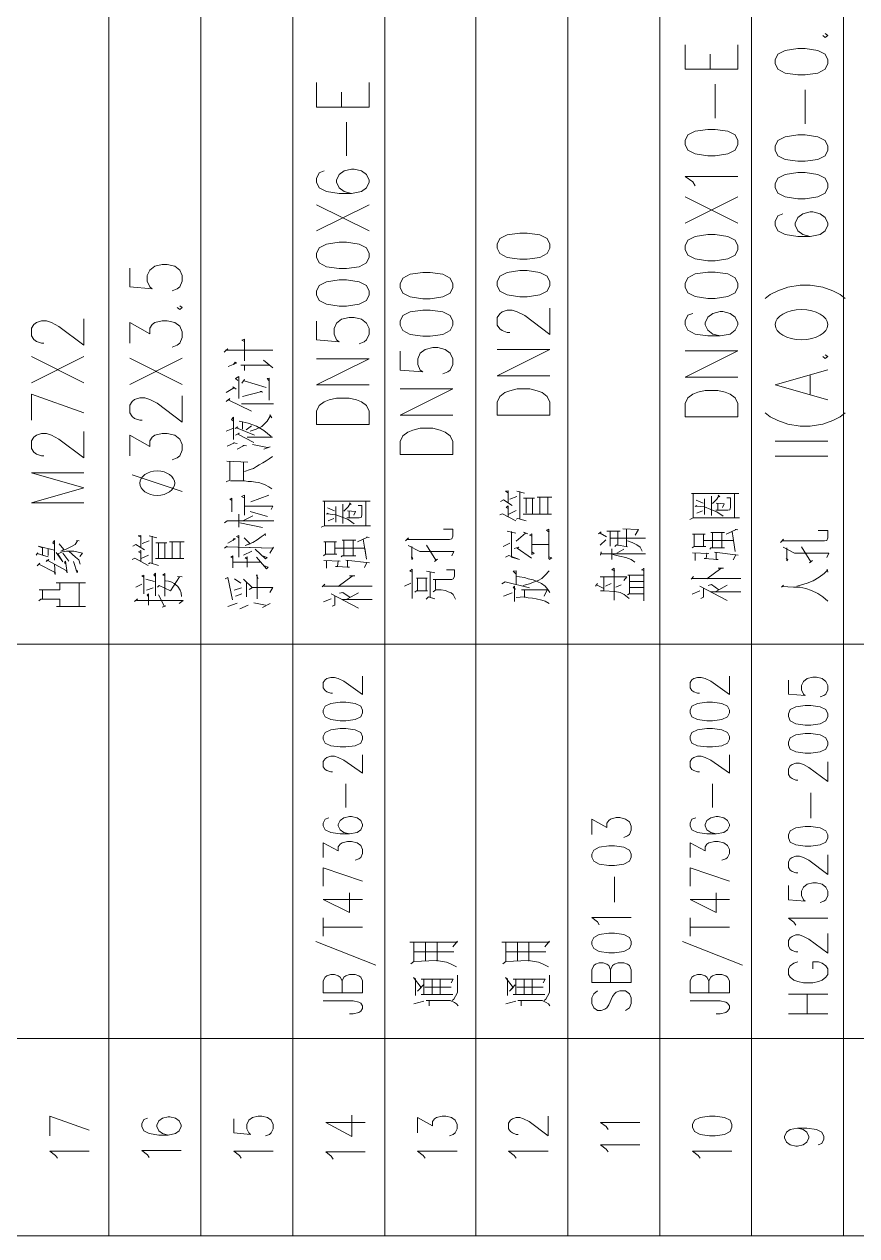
# Model space of a CAD drawing. Header units: millimetres. Extents: x 0 to 829, y 0 to 586.
# Drawn here: x 641 to 703.5, y 398.3 to 489.2 of the extents above; entities that cross this region are included whole.
import ezdxf

# ---------------------------------------------------------------- set-up
doc = ezdxf.new("R2010")
doc.units = ezdxf.units.MM

msp = doc.modelspace()

# ---------------------------------------------------------------- linework, layer by layer
at = {"color": 0, "lineweight": 0}
for points in [[(647.361333, 398.307278), (647.361333, 575.772139)], [(654.265194, 398.307278), (654.265194, 575.772139)], [(661.165528, 398.307278), (661.165528, 575.772139)], [(668.065861, 398.307278), (668.065861, 575.772139)], [(674.895639, 398.307278), (674.895639, 575.772139)], [(681.7995, 398.307278), (681.7995, 575.772139)], [(688.699833, 398.307278), (688.699833, 575.772139)], [(695.600167, 398.307278), (695.600167, 575.772139)], [(702.504028, 398.307278), (702.504028, 575.772139)], [(700.941222, 488.336167), (701.128194, 488.195056), (701.315167, 488.336167), (701.128194, 488.47375)], [(694.559472, 485.799694), (690.618944, 485.799694), (690.618944, 487.630611)], [(694.559472, 485.799694), (694.559472, 487.630611)], [(692.495722, 485.799694), (692.495722, 486.925056)], [(666.884056, 482.966889), (662.94, 482.966889), (662.94, 484.797806)], [(666.884056, 482.966889), (666.884056, 484.797806)], [(692.869667, 482.137861), (692.869667, 484.674333)], [(664.820306, 482.966889), (664.820306, 484.09225)], [(699.625361, 481.714528), (699.625361, 484.251)], [(665.19425, 479.305056), (665.19425, 481.838)], [(663.504444, 478.176167), (663.1305, 478.035056), (662.94, 477.61525), (662.94, 477.333028), (663.1305, 476.909694), (663.691417, 476.627472), (664.633333, 476.486361), (665.571722, 476.486361), (666.323139, 476.627472), (666.697083, 476.909694), (666.884056, 477.333028), (666.884056, 477.474139), (666.697083, 477.897472), (666.323139, 478.176167), (665.758694, 478.317278), (665.571722, 478.317278), (665.007278, 478.176167), (664.633333, 477.897472), (664.442833, 477.474139), (664.442833, 477.333028), (664.633333, 476.909694), (665.007278, 476.627472), (665.571722, 476.486361)], [(691.370361, 477.068444), (691.179861, 477.347139), (690.618944, 477.770472), (694.559472, 477.770472)], [(694.559472, 474.24975), (690.618944, 476.221778)], [(690.618944, 474.24975), (694.559472, 476.221778)], [(666.884056, 473.671194), (662.94, 475.643222)], [(662.94, 473.671194), (666.884056, 475.643222)], [(697.935556, 474.955306), (697.558083, 474.814194), (697.371111, 474.390861), (697.371111, 474.108639), (697.558083, 473.685306), (698.122528, 473.406611), (699.060917, 473.2655), (699.999306, 473.2655), (700.750722, 473.406611), (701.128194, 473.685306), (701.315167, 474.108639), (701.315167, 474.24975), (701.128194, 474.673083), (700.750722, 474.955306), (700.189806, 475.096417), (699.999306, 475.096417), (699.438389, 474.955306), (699.060917, 474.673083), (698.873944, 474.24975), (698.873944, 474.108639), (699.060917, 473.685306), (699.438389, 473.406611), (699.999306, 473.2655)], [(648.917083, 470.88425), (648.917083, 469.476667), (650.606889, 469.335556), (650.419917, 469.476667), (650.229417, 469.9), (650.229417, 470.323333), (650.419917, 470.743139), (650.793861, 471.025361), (651.358306, 471.166472), (651.73225, 471.166472), (652.296694, 471.025361), (652.670639, 470.743139), (652.861139, 470.323333), (652.861139, 469.9), (652.670639, 469.476667), (652.483667, 469.335556), (652.109722, 469.194444)], [(696.619694, 468.615889), (696.997167, 468.898111), (697.558083, 469.180333), (698.3095, 469.462556), (699.251417, 469.603667), (699.999306, 469.603667), (700.941222, 469.462556), (701.692639, 469.180333), (702.253556, 468.898111), (702.631028, 468.615889)], [(652.483667, 467.927972), (652.670639, 467.786861), (652.861139, 467.927972), (652.670639, 468.069083)], [(662.94, 466.908444), (662.94, 465.500861), (664.633333, 465.35975), (664.442833, 465.500861), (664.255861, 465.924194), (664.255861, 466.347528), (664.442833, 466.767333), (664.820306, 467.049556), (665.38475, 467.190667), (665.758694, 467.190667), (666.323139, 467.049556), (666.697083, 466.767333), (666.884056, 466.347528), (666.884056, 465.924194), (666.697083, 465.500861), (666.510111, 465.35975), (666.132639, 465.218639)], [(677.44975, 466.054722), (677.262778, 466.054722), (676.885306, 466.195833), (676.698333, 466.336944), (676.511361, 466.619167), (676.511361, 467.183611), (676.698333, 467.462306), (676.885306, 467.603417), (677.262778, 467.744528), (677.636722, 467.744528), (678.010667, 467.603417), (678.575111, 467.321194), (680.455417, 465.913611), (680.455417, 467.885639)], [(691.179861, 467.490528), (690.805917, 467.349417), (690.618944, 466.926083), (690.618944, 466.643861), (690.805917, 466.220528), (691.370361, 465.941833), (692.30875, 465.800722), (693.247139, 465.800722), (693.998556, 465.941833), (694.3725, 466.220528), (694.559472, 466.643861), (694.559472, 466.784972), (694.3725, 467.208306), (693.998556, 467.490528), (693.434111, 467.631639), (693.247139, 467.631639), (692.682694, 467.490528), (692.30875, 467.208306), (692.11825, 466.784972), (692.11825, 466.643861), (692.30875, 466.220528), (692.682694, 465.941833), (693.247139, 465.800722)], [(642.478889, 465.246861), (642.291917, 465.246861), (641.917972, 465.387972), (641.727472, 465.529083), (641.5405, 465.811306), (641.5405, 466.372222), (641.727472, 466.654444), (641.917972, 466.795556), (642.291917, 466.936667), (642.665861, 466.936667), (643.043333, 466.795556), (643.607778, 466.513333), (645.484556, 465.10575), (645.484556, 467.077778)], [(648.917083, 465.250389), (648.917083, 466.799083), (650.419917, 465.955944), (650.419917, 466.379278), (650.606889, 466.6615), (650.793861, 466.799083), (651.358306, 466.940194), (651.73225, 466.940194), (652.296694, 466.799083), (652.670639, 466.520389), (652.861139, 466.097056), (652.861139, 465.673722), (652.670639, 465.250389), (652.483667, 465.109278), (652.109722, 464.968167)], [(657.538972, 463.941583), (657.538972, 465.567889), (657.341417, 465.479694), (657.538972, 465.3915)], [(656.000861, 464.590694), (656.276028, 464.827056), (656.117278, 464.738861), (659.666222, 464.738861)], [(669.2265, 464.647139), (669.2265, 463.239556), (670.916306, 463.098444), (670.729333, 463.239556), (670.542361, 463.659361), (670.542361, 464.082694), (670.729333, 464.506028), (671.103278, 464.78825), (671.667722, 464.929361), (672.041667, 464.929361), (672.606111, 464.78825), (672.983583, 464.506028), (673.170556, 464.082694), (673.170556, 463.659361), (672.983583, 463.239556), (672.793083, 463.098444), (672.419139, 462.957333)], [(680.455417, 462.816222), (676.511361, 462.816222), (680.455417, 464.78825), (676.511361, 464.78825)], [(694.559472, 462.699806), (690.618944, 462.699806), (694.559472, 464.671833), (690.618944, 464.671833)], [(700.941222, 464.2485), (701.128194, 464.110917), (701.315167, 464.2485), (701.128194, 464.389611)], [(645.484556, 462.287056), (641.5405, 464.259083)], [(641.5405, 462.287056), (645.484556, 464.259083)], [(652.861139, 462.153), (648.917083, 464.125028)], [(648.917083, 462.153), (652.861139, 464.125028)], [(656.314833, 463.497083), (656.946306, 463.765194), (656.829889, 463.821639), (656.709944, 463.64525)], [(657.538972, 463.20075), (657.538972, 463.617028), (657.263806, 463.617028), (659.429861, 463.617028)], [(659.666222, 463.408889), (658.957139, 463.969806)], [(666.884056, 462.12125), (662.94, 462.12125), (666.884056, 464.093278), (662.94, 464.093278)], [(657.105056, 461.101722), (657.105056, 462.75625), (656.868694, 462.611611), (657.023917, 462.463444)], [(659.391056, 460.981778), (659.391056, 462.639833), (659.232306, 462.611611), (659.35225, 462.463444)], [(701.315167, 461.01), (697.371111, 462.138889), (701.315167, 463.26425)], [(699.999306, 461.433333), (699.999306, 462.840917)], [(656.159611, 461.546222), (656.787556, 461.93075), (656.671139, 461.987194), (656.9075, 461.810806)], [(657.341417, 462.255306), (657.538972, 462.519889), (657.500167, 462.431694), (659.154694, 461.93075)], [(657.380222, 461.249889), (658.840722, 461.634417), (658.720778, 461.634417), (658.918333, 461.574444)], [(673.170556, 459.856417), (669.2265, 459.856417), (673.170556, 461.828444), (669.2265, 461.828444)], [(641.5405, 459.471889), (641.5405, 461.443917), (645.484556, 460.036333)], [(649.855472, 459.475417), (649.6685, 459.475417), (649.291028, 459.616528), (649.104056, 459.757639), (648.917083, 460.039861), (648.917083, 460.604306), (649.104056, 460.886528), (649.291028, 461.027639), (649.6685, 461.165222), (650.042444, 461.165222), (650.419917, 461.027639), (650.980833, 460.745417), (652.861139, 459.334306), (652.861139, 461.306333)], [(656.159611, 460.893583), (656.434778, 461.101722), (656.353639, 460.981778), (658.0505, 460.156278)], [(657.302611, 460.717194), (659.708556, 460.717194)], [(657.972889, 458.646389), (658.406806, 458.794556), (658.840722, 459.002694), (659.232306, 459.415444), (659.472194, 459.77175), (659.429861, 459.888167), (659.588611, 459.651806)], [(696.619694, 460.02575), (696.997167, 459.743528), (697.558083, 459.461306), (698.3095, 459.179083), (699.251417, 459.037972), (699.999306, 459.037972), (700.941222, 459.179083), (701.692639, 459.461306), (702.253556, 459.743528), (702.631028, 460.02575)], [(656.709944, 458.0255), (656.709944, 459.711778), (656.551194, 459.535389), (656.709944, 459.415444)], [(656.829889, 458.854528), (657.023917, 458.970944), (656.946306, 458.9145), (658.286861, 458.350056)], [(657.380222, 458.794556), (657.380222, 459.355472), (657.143861, 459.415444), (657.814139, 459.267278), (658.445611, 459.030917), (658.995944, 458.706361), (659.549806, 458.261861)], [(657.655389, 458.766333), (658.0505, 459.059139)], [(642.478889, 456.794306), (642.291917, 456.794306), (641.917972, 456.935417), (641.727472, 457.076528), (641.5405, 457.35875), (641.5405, 457.923194), (641.727472, 458.205417), (641.917972, 458.346528), (642.291917, 458.487639), (642.665861, 458.487639), (643.043333, 458.346528), (643.607778, 458.064306), (645.484556, 456.656722), (645.484556, 458.625222)], [(648.917083, 456.801361), (648.917083, 458.350056), (650.419917, 457.503389), (650.419917, 457.926722), (650.606889, 458.208944), (650.793861, 458.350056), (651.358306, 458.491167), (651.73225, 458.491167), (652.296694, 458.350056), (652.670639, 458.067833), (652.861139, 457.6445), (652.861139, 457.224694), (652.670639, 456.801361), (652.483667, 456.66025), (652.109722, 456.519139)], [(656.159611, 458.646389), (656.671139, 458.854528)], [(656.868694, 458.350056), (657.143861, 458.498222), (657.023917, 458.43825), (658.248056, 457.817361)], [(657.736528, 458.201889), (659.627417, 458.201889)], [(656.237222, 457.521028), (656.787556, 457.789139), (656.709944, 457.789139), (656.985111, 457.729167)], [(656.985111, 457.316417), (657.500167, 457.581), (657.419028, 457.581), (657.694194, 457.552778)], [(658.995944, 457.316417), (659.472194, 457.492806), (659.274639, 457.432833), (658.128111, 457.669194)], [(701.315167, 457.912611), (697.371111, 457.912611)], [(656.159611, 454.861083), (656.434778, 454.9775), (656.434778, 456.367444)], [(656.198417, 456.399194), (657.775333, 456.339222)], [(657.457833, 454.949278), (657.457833, 456.367444)], [(657.538972, 455.630139), (657.972889, 455.778306), (658.20925, 455.8665), (658.445611, 456.014667), (658.643167, 456.131083), (658.918333, 456.27925), (659.154694, 456.427417), (659.391056, 456.575583), (659.627417, 456.751972)], [(701.315167, 456.783722), (697.371111, 456.783722)], [(645.484556, 453.273583), (641.5405, 453.273583), (645.484556, 454.402472), (641.5405, 455.527833), (645.484556, 455.527833)], [(649.104056, 455.393778), (652.861139, 454.123778)], [(656.473583, 454.921056), (657.538972, 454.921056), (657.814139, 454.889306), (658.0505, 454.889306), (658.368, 454.832861), (658.604361, 454.801111), (658.879528, 454.712917), (659.077083, 454.624722), (659.35225, 454.476556), (659.588611, 454.328389)], [(656.59, 452.613889), (656.59, 453.619306), (656.434778, 453.559333), (656.551194, 453.471139)], [(657.538972, 452.345778), (657.538972, 453.855667), (657.302611, 453.767472), (657.500167, 453.647528)], [(658.011694, 453.351194), (659.35225, 453.855667)], [(676.747722, 453.382944), (676.984083, 453.499361), (677.615556, 453.086611)], [(677.336861, 453.29475), (677.336861, 454.180222), (677.139306, 454.152), (677.336861, 454.032056)], [(677.456806, 453.559333), (677.968333, 453.767472)], [(677.968333, 454.152), (678.561, 454.003833)], [(678.204694, 452.081194), (678.204694, 454.12025)], [(678.483389, 453.619306), (679.308889, 453.619306)], [(678.677417, 452.493944), (678.677417, 453.619306)], [(679.153667, 452.465722), (679.153667, 453.619306)], [(679.506444, 453.7075), (680.610639, 453.7075)], [(679.704, 452.465722), (679.704, 453.647528)], [(680.296667, 452.433972), (680.296667, 453.647528)], [(690.971722, 452.02475), (691.208083, 452.144694), (694.679417, 452.144694), (694.323111, 452.144694), (694.323111, 453.975611), (694.640611, 453.975611), (691.091667, 453.975611), (691.208083, 453.975611), (691.208083, 452.144694)], [(691.444444, 453.474667), (691.9595, 453.266528)], [(692.075917, 452.409278), (692.075917, 453.591083)], [(692.590972, 452.321083), (692.590972, 453.771)], [(692.668583, 453.238306), (692.827333, 453.386472), (692.982556, 453.562861), (693.141306, 453.799222), (693.1025, 453.859194), (693.218917, 453.73925)], [(693.416472, 452.941972), (693.536417, 453.206556), (692.94375, 453.266528), (693.063694, 453.238306), (693.063694, 452.733833), (692.904944, 452.733833), (693.811583, 452.733833), (693.970333, 452.765583), (694.009139, 452.941972), (694.009139, 453.651056), (693.733972, 453.651056)], [(657.538972, 453.026639), (659.666222, 453.026639), (659.549806, 452.790278)], [(657.972889, 452.642111), (659.274639, 452.257583)], [(663.296306, 451.446194), (663.532667, 451.562611), (667.004, 451.562611), (666.647694, 451.562611), (666.647694, 453.397056), (666.965194, 453.397056), (663.41625, 453.397056), (663.532667, 453.397056), (663.532667, 451.562611)], [(663.769028, 452.896111), (664.284083, 452.687972)], [(664.4005, 451.830722), (664.4005, 453.012528)], [(664.912028, 451.742528), (664.912028, 453.188917)], [(664.993167, 452.656222), (665.148389, 452.804389), (665.307139, 452.984306), (665.465889, 453.220667), (665.427083, 453.280639), (665.5435, 453.160694)], [(665.741056, 452.363417), (665.861, 452.628), (665.268333, 452.687972), (665.388278, 452.656222), (665.388278, 452.155278), (665.229528, 452.155278), (666.136167, 452.155278), (666.294917, 452.1835), (666.333722, 452.363417), (666.333722, 453.0725), (666.058556, 453.0725)], [(677.336861, 452.229361), (677.336861, 453.058389), (677.181639, 452.938444), (677.336861, 452.85025)], [(677.379194, 452.433972), (677.929528, 452.702083)], [(691.366833, 453.001944), (691.486778, 453.090139), (691.405639, 453.030167), (692.075917, 452.970194), (692.548639, 452.793806), (692.982556, 452.617417), (693.455278, 452.289333)], [(691.486778, 452.497472), (691.917167, 452.673861)], [(656.039667, 451.784861), (656.237222, 451.933028), (659.747361, 451.933028)], [(657.105056, 451.460306), (657.105056, 452.433972)], [(657.182667, 451.784861), (658.879528, 451.428556)], [(657.457833, 451.96125), (658.170444, 452.317556)], [(663.691417, 452.419861), (663.807833, 452.511583), (663.730222, 452.451611), (664.4005, 452.391639), (664.873222, 452.21525), (665.307139, 452.035333), (665.779861, 451.710778)], [(663.807833, 451.918917), (664.24175, 452.095306)], [(676.708917, 452.377528), (676.902944, 452.465722), (677.890722, 451.933028)], [(677.929528, 452.049444), (678.049472, 452.109417), (678.677417, 451.933028)], [(678.441056, 452.433972), (680.571833, 452.433972)], [(649.742583, 449.953944), (649.742583, 450.842944), (649.548556, 450.811194), (649.742583, 450.694778)], [(650.374056, 450.811194), (650.966722, 450.663028)], [(650.610417, 448.740389), (650.610417, 450.782972)], [(656.039667, 449.890444), (656.237222, 450.038611), (656.159611, 449.982167), (659.666222, 449.890444), (657.105056, 449.950417), (657.105056, 449.213111), (657.105056, 450.839417), (656.946306, 450.751222), (657.105056, 450.6595)], [(657.500167, 450.6595), (657.972889, 450.218528), (657.577778, 450.070361), (658.170444, 450.306722), (658.484417, 450.511333), (658.798389, 450.719472), (659.077083, 450.927611), (659.077083, 450.987583), (659.115889, 450.839417)], [(669.621611, 450.423139), (669.857972, 450.6595), (669.776833, 450.543083), (672.934194, 450.543083), (673.092944, 450.571306), (673.170556, 450.779444), (673.170556, 451.312139), (672.461472, 451.312139)], [(677.139306, 449.213111), (677.379194, 449.329528), (678.165889, 449.033194), (677.573222, 449.213111), (677.573222, 451.13575)], [(677.25925, 451.163972), (677.890722, 451.015806)], [(677.929528, 450.394917), (678.638611, 451.015806), (678.483389, 451.075778), (678.797361, 450.955833)], [(679.111333, 449.597639), (679.270083, 449.477694), (679.111333, 449.417722), (679.111333, 450.955833), (678.917306, 450.867639), (679.111333, 450.779444)], [(679.153667, 450.158556), (680.374278, 450.158556), (680.374278, 449.093167), (680.374278, 451.312139), (680.215528, 451.223944), (680.413083, 451.075778)], [(684.113722, 450.955833), (684.311278, 451.104), (684.230139, 451.015806), (684.702861, 450.719472)], [(684.981556, 450.038611), (684.981556, 451.163972), (684.745194, 451.163972), (685.729444, 451.163972), (685.570694, 451.163972), (685.570694, 450.070361), (685.570694, 450.631278), (685.020361, 450.631278), (687.623861, 450.631278), (686.202167, 450.631278), (686.202167, 450.038611), (686.202167, 451.280389)], [(685.927, 451.340361), (687.108806, 451.280389), (686.872444, 450.867639)], [(691.130472, 449.893972), (691.289222, 450.013917), (692.157056, 450.013917), (691.998306, 450.013917), (691.998306, 450.931139), (692.114722, 450.931139), (691.169278, 450.931139), (691.289222, 450.931139), (691.289222, 450.013917)], [(692.471028, 449.805778), (692.548639, 449.893972), (693.575222, 449.893972), (693.377667, 449.893972), (693.377667, 451.047556), (693.575222, 451.047556), (692.548639, 451.047556), (692.668583, 451.047556), (692.668583, 449.893972), (692.668583, 450.458417), (692.037111, 450.458417), (694.2455, 450.458417), (694.365444, 449.629389), (694.129083, 451.13575), (693.695167, 450.931139), (694.443056, 451.283917), (694.365444, 451.283917), (694.559472, 451.255694)], [(697.766222, 450.31025), (698.002583, 450.546611), (697.924972, 450.426667), (701.078806, 450.426667), (701.237556, 450.458417), (701.315167, 450.663028), (701.315167, 451.195722), (700.606083, 451.195722)], [(641.896806, 449.35775), (642.013222, 449.534139), (641.974417, 449.474167), (642.803444, 449.237806), (642.369528, 449.35775), (642.369528, 449.918667), (642.052028, 450.035083), (643.276167, 449.742278), (643.276167, 448.973222), (643.276167, 450.451361), (643.156222, 450.274972), (643.276167, 450.18325)], [(642.803444, 449.326), (642.803444, 449.830472)], [(643.632472, 450.215), (643.98525, 449.7705), (643.748889, 449.650556), (644.144, 449.798722), (644.500306, 449.978639), (644.814278, 450.155028), (645.011833, 450.419611), (644.930694, 450.451361), (645.12825, 450.419611)], [(649.153444, 450.042139), (649.389806, 450.162083), (650.021278, 449.745806)], [(649.862528, 450.222056), (650.374056, 450.426667)], [(650.889111, 450.2785), (651.714611, 450.2785)], [(651.086667, 449.156667), (651.086667, 450.2785)], [(651.559389, 449.124917), (651.559389, 450.2785)], [(651.912167, 450.366694), (653.016361, 450.366694)], [(652.109722, 449.124917), (652.109722, 450.31025)], [(652.702389, 449.096694), (652.702389, 450.31025)], [(656.276028, 450.24675), (656.868694, 450.571306), (656.74875, 450.603056), (656.671139, 450.454889)], [(659.429861, 449.505917), (659.708556, 449.950417)], [(663.455056, 449.315417), (663.613806, 449.435361), (664.478111, 449.435361), (664.322889, 449.435361), (664.322889, 450.349056), (664.439306, 450.349056), (663.493861, 450.349056), (663.613806, 450.349056), (663.613806, 449.435361)], [(664.795611, 449.227222), (664.873222, 449.315417), (665.899806, 449.315417), (665.70225, 449.315417), (665.70225, 450.469), (665.899806, 450.469), (664.873222, 450.469), (664.993167, 450.469), (664.993167, 449.315417), (664.993167, 449.876333), (664.361694, 449.876333), (666.570083, 449.876333), (666.6865, 449.050833), (666.450139, 450.557194), (666.016222, 450.349056), (666.767639, 450.705361), (666.6865, 450.705361), (666.884056, 450.677139)], [(669.819167, 450.070361), (670.687, 449.625861), (673.248167, 449.625861), (673.092944, 449.301306)], [(670.055528, 449.213111), (670.171944, 449.153139), (670.094333, 449.033194), (670.094333, 450.010389)], [(671.791194, 448.885028), (672.027556, 449.064944), (671.907611, 448.973222), (671.198528, 450.098583)], [(676.945278, 450.010389), (677.456806, 450.24675)], [(677.770778, 449.862222), (678.127083, 449.950417), (678.007139, 449.890444), (679.072528, 449.121389)], [(684.230139, 450.098583), (684.664056, 450.511333)], [(684.268944, 449.35775), (684.311278, 449.597639), (684.311278, 449.449472), (687.623861, 449.449472), (685.097972, 449.449472), (685.097972, 449.033194), (685.097972, 449.834)], [(685.334333, 450.010389), (685.454278, 450.126806), (686.283306, 449.982167)], [(686.283306, 450.423139), (686.636083, 450.306722), (686.992389, 450.126806), (687.22875, 449.950417), (687.3875, 449.654083)], [(697.963778, 449.953944), (698.831611, 449.509444), (701.392778, 449.509444), (701.237556, 449.184889)], [(698.200139, 449.096694), (698.320083, 449.036722), (698.238944, 448.920306), (698.238944, 449.893972)], [(699.935806, 448.772139), (700.172167, 448.948528), (700.052222, 448.860333), (699.343139, 449.982167)], [(641.974417, 448.556944), (642.171972, 448.765083), (642.094361, 448.676889), (643.276167, 448.084222), (643.314972, 447.907833), (643.276167, 448.676889), (642.722306, 448.973222), (642.644694, 448.8815), (642.84225, 449.029667), (642.722306, 448.973222), (644.144, 448.204167), (644.221611, 448.02425), (644.105194, 448.91325), (644.024056, 448.793306), (644.105194, 448.736861)], [(643.392583, 449.562361), (643.907639, 448.853278), (643.512528, 449.445944), (643.868833, 449.594111), (644.182806, 449.650556), (644.736667, 449.650556), (645.364611, 449.505917), (645.170583, 449.266028)], [(643.907639, 449.505917), (644.341556, 448.91325)], [(644.341556, 449.650556), (644.853083, 449.209583), (645.089444, 449.001444), (645.209389, 448.676889)], [(649.114639, 449.036722), (649.312194, 449.124917), (650.296444, 448.592222)], [(649.742583, 448.888556), (649.742583, 449.717583), (649.587361, 449.597639), (649.742583, 449.509444)], [(649.784917, 449.096694), (650.33525, 449.361278)], [(650.846778, 449.096694), (652.977556, 449.096694)], [(656.671139, 448.412306), (656.671139, 449.301306), (656.512389, 449.213111), (656.671139, 449.121389)], [(656.709944, 448.828583), (658.798389, 448.828583), (657.736528, 448.828583), (657.736528, 448.444056), (657.736528, 449.241333), (657.577778, 449.153139), (657.736528, 449.064944)], [(657.457833, 449.35775), (658.089306, 449.654083)], [(658.879528, 449.301306), (659.232306, 449.181361), (659.115889, 449.093167), (658.325667, 449.80225)], [(659.038278, 448.560472), (659.313444, 448.444056), (659.1935, 448.324111), (658.445611, 449.213111)], [(663.691417, 448.369972), (663.691417, 448.930889), (663.493861, 448.959111), (664.718, 448.902667), (664.55925, 448.930889), (664.520444, 448.518139), (664.361694, 448.518139), (665.427083, 448.458167), (665.268333, 448.458167), (665.268333, 448.959111), (665.148389, 448.990861), (666.926389, 448.782722), (666.728833, 448.814472), (666.531278, 448.429944)], [(680.413083, 449.033194), (680.610639, 449.153139), (680.455417, 449.213111), (680.374278, 449.241333)], [(685.179111, 449.417722), (685.690639, 449.269556), (686.163361, 449.181361), (686.558472, 449.033194), (686.833639, 448.828583)], [(685.493083, 449.505917), (686.004611, 449.80225)], [(691.366833, 448.948528), (691.366833, 449.509444), (691.169278, 449.541194), (692.393417, 449.481222), (692.234667, 449.509444), (692.195861, 449.096694), (692.037111, 449.096694), (693.1025, 449.036722), (692.94375, 449.036722), (692.94375, 449.541194), (692.827333, 449.569417), (694.601806, 449.361278), (694.40425, 449.393028), (694.206694, 449.0085)], [(644.891889, 448.232389), (645.011833, 448.144194), (644.973028, 448.02425), (644.694333, 448.8815)], [(650.33525, 448.712167), (650.455194, 448.772139), (651.086667, 448.592222)], [(650.846778, 446.316806), (650.846778, 448.003083), (650.730361, 447.883139), (650.846778, 447.766722)], [(670.133139, 446.105139), (670.133139, 448.295889), (669.935583, 448.147722), (670.133139, 448.08775)], [(671.159722, 446.045167), (671.357278, 446.225083), (671.83, 446.076917), (671.473694, 446.193333), (671.473694, 448.115972)], [(671.198528, 448.147722), (671.83, 448.027778)], [(671.868806, 446.814222), (671.868806, 447.526833), (671.710056, 447.526833), (673.092944, 447.526833), (673.209361, 447.583278), (673.286972, 447.763194), (673.286972, 448.264139), (672.697833, 448.264139)], [(677.929528, 447.142306), (677.929528, 448.175944), (677.693167, 448.147722), (677.890722, 447.967806)], [(678.441056, 447.082333), (678.638611, 447.142306), (678.917306, 447.19875), (679.231278, 447.318694), (679.587583, 447.466861), (679.86275, 447.615028), (680.099111, 447.851389), (680.413083, 448.175944)], [(685.295528, 445.988722), (685.295528, 448.384083), (685.097972, 448.264139), (685.334333, 448.175944)], [(686.283306, 446.37325), (686.399722, 446.461444), (687.503917, 446.461444), (687.503917, 445.92875), (687.503917, 448.384083), (687.503917, 446.934167), (686.438528, 446.934167), (686.438528, 446.489667), (686.438528, 447.851389), (686.438528, 447.378667), (687.465111, 447.378667), (687.542722, 447.378667), (687.503917, 447.378667), (687.503917, 447.851389), (686.322111, 447.851389), (687.503917, 447.851389), (687.503917, 448.352333), (687.345167, 448.264139), (687.542722, 448.207694)], [(692.234667, 447.586806), (693.300056, 448.355861)], [(693.1025, 448.387611), (693.497611, 448.387611)], [(698.990361, 447.025889), (699.265528, 447.114083), (699.777056, 447.26225), (700.210972, 447.438639), (700.683694, 447.70675), (701.04, 447.971333), (701.276361, 448.207694), (701.276361, 448.299417), (701.315167, 448.091278)], [(642.094361, 445.925222), (642.249583, 446.045167), (643.671278, 446.045167), (643.671278, 445.512472), (643.434917, 445.512472), (645.6045, 445.512472), (645.12825, 445.512472), (645.12825, 447.286944), (645.6045, 447.286944), (643.392583, 447.286944), (643.671278, 447.286944), (643.671278, 446.75425), (642.133167, 446.75425), (642.369528, 446.75425), (642.369528, 446.045167)], [(649.389806, 446.965917), (649.823722, 447.174056)], [(649.982472, 446.464972), (649.982472, 447.854917), (649.823722, 447.794944), (649.982472, 447.70675)], [(650.137694, 447.558583), (650.769167, 447.382194)], [(651.005528, 446.965917), (651.125472, 447.085861), (651.993306, 446.669583), (652.663583, 447.734972), (652.504833, 447.766722), (652.861139, 447.734972)], [(651.559389, 446.285056), (651.559389, 447.971333), (651.400639, 447.854917), (651.520583, 447.794944)], [(651.598194, 447.438639), (651.834556, 447.410417), (652.070917, 447.322222), (652.268472, 447.234028), (652.543639, 446.997667), (652.702389, 446.729556), (652.78, 446.524944), (652.818806, 446.256833)], [(656.078472, 447.583278), (656.276028, 447.675), (656.632333, 446.016944)], [(656.787556, 447.583278), (657.263806, 447.258722)], [(657.457833, 447.555056), (658.128111, 446.905944)], [(657.694194, 446.225083), (657.694194, 447.318694)], [(658.484417, 446.076917), (658.484417, 447.879611), (658.445611, 447.819639), (658.562028, 447.615028)], [(663.373917, 446.980028), (663.571472, 447.184639)], [(664.55925, 447.00825), (665.624639, 447.777306)], [(665.427083, 447.805528), (665.822194, 447.805528)], [(669.540472, 447.022361), (670.016722, 447.258722)], [(670.330694, 446.577861), (670.450639, 446.669583), (671.276139, 446.669583), (671.159722, 446.669583), (671.159722, 447.64325), (671.237333, 447.64325), (670.450639, 447.64325), (670.52825, 447.64325), (670.52825, 446.697806)], [(676.864139, 447.19875), (677.1005, 447.346917), (678.917306, 446.905944)], [(677.929528, 447.763194), (678.165889, 447.731444), (678.561, 447.675), (678.836167, 447.583278), (679.192472, 447.495083), (679.506444, 447.378667), (679.823944, 447.2305), (680.099111, 447.022361), (680.296667, 446.786), (680.455417, 446.549639)], [(683.877361, 447.022361), (684.032583, 447.2305), (683.954972, 447.142306), (684.4665, 446.874194)], [(684.508833, 446.697806), (684.508833, 447.731444), (684.230139, 447.731444), (686.240972, 447.731444), (686.004611, 447.466861)], [(684.62525, 447.022361), (685.059167, 447.2305)], [(685.415472, 446.962389), (685.807056, 447.142306)], [(691.052861, 447.558583), (691.246889, 447.766722)], [(691.169278, 447.618556), (694.799361, 447.618556)], [(692.351083, 447.085861), (692.590972, 447.145833), (693.141306, 446.761306)], [(692.904944, 446.641361), (693.772778, 447.114083)], [(697.843833, 446.965917), (698.002583, 447.114083), (697.886167, 446.997667), (698.750472, 446.965917), (699.226722, 446.965917), (699.660639, 446.8495), (700.094556, 446.701333), (700.567278, 446.493194), (700.958861, 446.228611), (701.315167, 445.900528)], [(650.1765, 446.729556), (650.691556, 446.909472)], [(650.33525, 445.607722), (650.33525, 446.464972), (650.218833, 446.345028), (650.33525, 446.256833)], [(651.361833, 445.459556), (651.637, 445.54775), (651.520583, 445.516), (651.086667, 446.376778)], [(656.74875, 446.726028), (657.302611, 446.905944)], [(656.868694, 446.281528), (657.341417, 446.461444)], [(657.89175, 446.786), (658.128111, 446.934167), (659.666222, 446.934167), (659.429861, 446.549639)], [(663.493861, 447.036472), (667.120417, 447.036472)], [(664.044194, 446.447333), (666.097361, 445.381944)], [(664.125333, 445.530111), (664.322889, 445.618306), (664.322889, 446.299167)], [(664.675667, 446.507306), (664.912028, 446.56375), (665.465889, 446.179222)], [(665.229528, 446.062806), (666.097361, 446.535528)], [(671.710056, 446.609611), (671.907611, 446.757778), (672.302722, 446.757778), (672.616694, 446.697806), (672.81425, 446.609611), (673.050611, 446.521417), (673.209361, 446.401472), (673.368111, 446.045167)], [(676.984083, 446.285056), (677.615556, 446.521417)], [(677.813111, 445.868778), (677.813111, 447.022361), (677.693167, 446.905944), (677.890722, 446.814222)], [(677.929528, 446.193333), (678.522194, 446.225083), (678.836167, 446.165111), (679.153667, 446.136889), (679.428833, 446.076917), (679.86275, 445.988722), (680.099111, 445.900528), (680.413083, 445.720611)], [(678.324639, 446.757778), (680.257861, 446.757778), (680.0215, 446.285056)], [(678.561, 446.193333), (678.561, 446.697806)], [(684.268944, 446.669583), (684.508833, 446.669583), (685.334333, 446.637833), (685.729444, 446.549639), (686.043417, 446.401472), (686.399722, 446.105139)], [(691.130472, 446.433222), (691.723139, 446.669583)], [(691.723139, 447.025889), (693.772778, 445.9605)], [(691.80075, 446.108667), (691.998306, 446.196861), (691.998306, 446.877722)], [(692.509833, 446.613139), (694.799361, 446.613139)], [(649.269861, 445.872306), (649.506222, 446.080444), (649.428611, 445.9605), (652.93875, 445.9605), (652.624778, 445.724139)], [(656.276028, 445.516), (656.985111, 445.752361)], [(657.182667, 445.336083), (657.814139, 445.604194)], [(659.115889, 445.604194), (658.248056, 445.780583)], [(658.879528, 445.424278), (659.472194, 445.720611)], [(663.455056, 445.854667), (664.044194, 446.091028)], [(664.834417, 446.031056), (667.120417, 446.031056)], [(757.682, 442.676139), (578.068722, 442.676139)], [(664.150028, 439.010778), (664.008917, 439.010778), (663.726694, 439.109556), (663.585583, 439.208333), (663.444472, 439.405889), (663.444472, 439.801), (663.585583, 439.995028), (663.726694, 440.093806), (664.008917, 440.192583), (664.291139, 440.192583), (664.573361, 440.093806), (664.996694, 439.899778), (666.404278, 438.912), (666.404278, 440.291361)], [(691.684333, 439.010778), (691.543222, 439.010778), (691.261, 439.109556), (691.119889, 439.208333), (690.982306, 439.405889), (690.982306, 439.801), (691.119889, 439.995028), (691.261, 440.093806), (691.543222, 440.192583), (691.825444, 440.192583), (692.107667, 440.093806), (692.531, 439.899778), (693.938583, 438.912), (693.938583, 440.291361)], [(698.358889, 439.987972), (698.358889, 438.933167), (699.625361, 438.827333), (699.48425, 438.933167), (699.343139, 439.250667), (699.343139, 439.568167), (699.48425, 439.885667), (699.766472, 440.093806), (700.189806, 440.199639), (700.472028, 440.199639), (700.891833, 440.093806), (701.174056, 439.885667), (701.315167, 439.568167), (701.315167, 439.250667), (701.174056, 438.933167), (701.032944, 438.827333), (700.750722, 438.7215)], [(664.150028, 433.094694), (664.008917, 433.094694), (663.726694, 433.193472), (663.585583, 433.29225), (663.444472, 433.489806), (663.444472, 433.884917), (663.585583, 434.082472), (663.726694, 434.18125), (664.008917, 434.280028), (664.291139, 434.280028), (664.573361, 434.18125), (664.996694, 433.983694), (666.404278, 432.995917), (666.404278, 434.375278)], [(691.684333, 433.094694), (691.543222, 433.094694), (691.261, 433.193472), (691.119889, 433.29225), (690.982306, 433.489806), (690.982306, 433.884917), (691.119889, 434.082472), (691.261, 434.18125), (691.543222, 434.280028), (691.825444, 434.280028), (692.107667, 434.18125), (692.531, 433.983694), (693.938583, 432.995917), (693.938583, 434.375278)], [(699.060917, 432.487917), (698.919806, 432.487917), (698.641111, 432.59375), (698.5, 432.699583), (698.358889, 432.91125), (698.358889, 433.334583), (698.5, 433.54625), (698.641111, 433.652083), (698.919806, 433.757917), (699.202028, 433.757917), (699.48425, 433.652083), (699.907583, 433.440417), (701.315167, 432.385611), (701.315167, 433.86375)], [(665.134278, 430.43475), (665.134278, 432.209222)], [(692.672111, 430.43475), (692.672111, 432.209222)], [(700.048694, 429.637472), (700.048694, 431.538944)], [(663.867806, 429.644528), (663.585583, 429.54575), (663.444472, 429.249417), (663.444472, 429.051861), (663.585583, 428.755528), (664.008917, 428.5615), (664.714472, 428.462722), (665.4165, 428.462722), (665.980944, 428.5615), (666.263167, 428.755528), (666.404278, 429.051861), (666.404278, 429.150639), (666.263167, 429.446972), (665.980944, 429.644528), (665.557611, 429.743306), (665.4165, 429.743306), (664.996694, 429.644528), (664.714472, 429.446972), (664.573361, 429.150639), (664.573361, 429.051861), (664.714472, 428.755528), (664.996694, 428.5615), (665.4165, 428.462722)], [(683.60925, 428.40275), (683.60925, 429.563389), (684.734611, 428.931917), (684.734611, 429.245889), (684.875722, 429.457556), (685.016833, 429.563389), (685.440167, 429.669222), (685.718861, 429.669222), (686.142194, 429.563389), (686.424417, 429.351722), (686.565528, 429.034222), (686.565528, 428.72025), (686.424417, 428.40275), (686.283306, 428.296917), (686.001083, 428.191083)], [(691.402111, 429.644528), (691.119889, 429.54575), (690.982306, 429.249417), (690.982306, 429.051861), (691.119889, 428.755528), (691.543222, 428.5615), (692.248778, 428.462722), (692.950806, 428.462722), (693.51525, 428.5615), (693.797472, 428.755528), (693.938583, 429.051861), (693.938583, 429.150639), (693.797472, 429.446972), (693.51525, 429.644528), (693.091917, 429.743306), (692.950806, 429.743306), (692.531, 429.644528), (692.248778, 429.446972), (692.107667, 429.150639), (692.107667, 429.051861), (692.248778, 428.755528), (692.531, 428.5615), (692.950806, 428.462722)], [(663.444472, 426.68825), (663.444472, 427.771278), (664.573361, 427.178611), (664.573361, 427.474944), (664.714472, 427.6725), (664.855583, 427.771278), (665.275389, 427.870056), (665.557611, 427.870056), (665.980944, 427.771278), (666.263167, 427.573722), (666.404278, 427.277389), (666.404278, 426.981056), (666.263167, 426.68825), (666.122056, 426.589472), (665.839833, 426.490694)], [(690.982306, 426.68825), (690.982306, 427.771278), (692.107667, 427.178611), (692.107667, 427.474944), (692.248778, 427.6725), (692.389889, 427.771278), (692.813222, 427.870056), (693.091917, 427.870056), (693.51525, 427.771278), (693.797472, 427.573722), (693.938583, 427.277389), (693.938583, 426.981056), (693.797472, 426.68825), (693.656361, 426.589472), (693.374139, 426.490694)], [(699.060917, 425.517028), (698.919806, 425.517028), (698.641111, 425.622861), (698.5, 425.728694), (698.358889, 425.940361), (698.358889, 426.363694), (698.5, 426.575361), (698.641111, 426.681194), (698.919806, 426.787028), (699.202028, 426.787028), (699.48425, 426.681194), (699.907583, 426.469528), (701.315167, 425.411194), (701.315167, 426.889333)], [(663.444472, 424.518667), (663.444472, 425.898028), (666.404278, 424.913778)], [(690.982306, 424.518667), (690.982306, 425.898028), (693.938583, 424.913778)], [(685.299056, 423.333333), (685.299056, 425.234806)], [(698.358889, 424.568056), (698.358889, 423.509722), (699.625361, 423.403889), (699.48425, 423.509722), (699.343139, 423.827222), (699.343139, 424.144722), (699.48425, 424.462222), (699.766472, 424.673889), (700.189806, 424.779722), (700.472028, 424.779722), (700.891833, 424.673889), (701.174056, 424.462222), (701.315167, 424.144722), (701.315167, 423.827222), (701.174056, 423.509722), (701.032944, 423.403889), (700.750722, 423.298056)], [(663.444472, 423.530889), (665.4165, 422.546639), (665.4165, 424.024778)], [(663.444472, 423.530889), (666.404278, 423.530889)], [(690.982306, 423.530889), (692.950806, 422.546639), (692.950806, 424.024778)], [(690.982306, 423.530889), (693.938583, 423.530889)], [(663.444472, 420.772167), (663.444472, 422.151528)], [(684.170167, 421.64), (684.029056, 421.851667), (683.60925, 422.169167), (686.565528, 422.169167)], [(690.982306, 420.772167), (690.982306, 422.151528)], [(698.919806, 421.60825), (698.778694, 421.819917), (698.358889, 422.137417), (701.315167, 422.137417)], [(663.444472, 421.460083), (666.404278, 421.460083)], [(690.982306, 421.460083), (693.938583, 421.460083)], [(699.060917, 419.600944), (698.919806, 419.600944), (698.641111, 419.706778), (698.5, 419.812611), (698.358889, 420.024278), (698.358889, 420.447611), (698.5, 420.659278), (698.641111, 420.765111), (698.919806, 420.870944), (699.202028, 420.870944), (699.48425, 420.765111), (699.907583, 420.553444), (701.315167, 419.495111), (701.315167, 420.976778)], [(662.883556, 420.377056), (667.388528, 418.602583)], [(670.253083, 418.856583), (670.253083, 420.334722), (669.935583, 420.334722), (673.526861, 420.334722), (671.98875, 420.334722), (671.98875, 418.913028), (671.98875, 419.593889), (673.248167, 419.593889), (670.291889, 419.593889), (671.120917, 419.593889), (671.120917, 418.913028), (671.120917, 420.302972)], [(673.526861, 420.394694), (673.170556, 419.978417)], [(677.153417, 418.856583), (677.153417, 420.334722), (676.839444, 420.334722), (680.427194, 420.334722), (678.889083, 420.334722), (678.889083, 418.913028), (678.889083, 419.593889), (680.152028, 419.593889), (677.192222, 419.593889), (678.02125, 419.593889), (678.02125, 418.913028), (678.02125, 420.302972)], [(680.427194, 420.394694), (680.070889, 419.978417)], [(690.417861, 420.377056), (694.922833, 418.602583)], [(670.016722, 418.708417), (670.253083, 418.884806), (671.949944, 418.944778), (672.697833, 418.824833), (673.054139, 418.676667), (673.445722, 418.472056)], [(676.917056, 418.708417), (677.153417, 418.884806), (678.850278, 418.944778), (679.598167, 418.824833), (679.954472, 418.676667), (680.349583, 418.472056)], [(686.565528, 417.311417), (683.60925, 417.311417), (683.60925, 418.260389), (683.746833, 418.577889), (683.887944, 418.683722), (684.170167, 418.789556), (684.452389, 418.789556), (684.734611, 418.683722), (684.875722, 418.577889), (685.016833, 418.260389)], [(685.016833, 417.311417), (685.016833, 418.260389), (685.157944, 418.577889), (685.299056, 418.683722), (685.57775, 418.789556), (686.001083, 418.789556), (686.283306, 418.683722), (686.424417, 418.577889), (686.565528, 418.260389), (686.565528, 417.311417)], [(699.060917, 418.863639), (698.778694, 418.757806), (698.5, 418.546139), (698.358889, 418.334472), (698.358889, 417.911139), (698.5, 417.699472), (698.778694, 417.491333), (699.060917, 417.3855), (699.48425, 417.279667), (700.189806, 417.279667), (700.609611, 417.3855), (700.891833, 417.491333), (701.174056, 417.699472), (701.315167, 417.911139), (701.315167, 418.334472), (701.174056, 418.546139), (700.891833, 418.757806), (700.609611, 418.863639), (700.189806, 418.863639), (700.189806, 418.334472)], [(666.404278, 416.531778), (663.444472, 416.531778), (663.444472, 417.420778), (663.585583, 417.713583), (663.726694, 417.812361), (664.008917, 417.911139), (664.291139, 417.911139), (664.573361, 417.812361), (664.714472, 417.713583), (664.855583, 417.420778)], [(664.855583, 416.531778), (664.855583, 417.420778), (664.996694, 417.713583), (665.134278, 417.812361), (665.4165, 417.911139), (665.839833, 417.911139), (666.122056, 417.812361), (666.263167, 417.713583), (666.404278, 417.420778), (666.404278, 416.531778)], [(670.3695, 416.341278), (670.3695, 417.554833), (670.214278, 417.67125), (670.803417, 416.933944), (670.52825, 416.665833), (670.962167, 417.138556)], [(673.170556, 416.40125), (670.803417, 416.40125), (671.000972, 416.40125), (671.000972, 417.554833), (670.803417, 417.554833), (673.092944, 417.554833), (673.209361, 417.554833), (673.054139, 417.286722)], [(671.632444, 416.461222), (671.632444, 417.554833), (671.632444, 416.962167), (671.082111, 416.962167), (673.054139, 416.962167), (672.225111, 416.962167), (672.225111, 416.429472), (672.225111, 417.554833)], [(673.13175, 415.95675), (673.248167, 416.044944), (673.368111, 416.281306), (673.526861, 416.549417), (673.526861, 417.851167)], [(677.273361, 416.341278), (677.273361, 417.554833), (677.114611, 417.67125), (677.707278, 416.933944), (677.428583, 416.665833), (677.8625, 417.138556)], [(680.070889, 416.40125), (677.707278, 416.40125), (677.904833, 416.40125), (677.904833, 417.554833), (677.707278, 417.554833), (679.993278, 417.554833), (680.113222, 417.554833), (679.954472, 417.286722)], [(678.532778, 416.461222), (678.532778, 417.554833), (678.532778, 416.962167), (677.982444, 416.962167), (679.954472, 416.962167), (679.125444, 416.962167), (679.125444, 416.429472), (679.125444, 417.554833)], [(680.032083, 415.95675), (680.152028, 416.044944), (680.268444, 416.281306), (680.427194, 416.549417), (680.427194, 417.851167)], [(693.938583, 416.531778), (690.982306, 416.531778), (690.982306, 417.420778), (691.119889, 417.713583), (691.261, 417.812361), (691.543222, 417.911139), (691.825444, 417.911139), (692.107667, 417.812361), (692.248778, 417.713583), (692.389889, 417.420778)], [(692.389889, 416.531778), (692.389889, 417.420778), (692.531, 417.713583), (692.672111, 417.812361), (692.950806, 417.911139), (693.374139, 417.911139), (693.656361, 417.812361), (693.797472, 417.713583), (693.938583, 417.420778), (693.938583, 416.531778)], [(684.029056, 416.676417), (683.746833, 416.46475), (683.60925, 416.14725), (683.60925, 415.727444), (683.746833, 415.409944), (684.029056, 415.198278), (684.311278, 415.198278), (684.5935, 415.304111), (684.734611, 415.409944), (684.875722, 415.621611), (685.157944, 416.253083), (685.299056, 416.46475), (685.440167, 416.570583), (685.718861, 416.676417), (686.142194, 416.676417), (686.424417, 416.46475), (686.565528, 416.14725), (686.565528, 415.727444), (686.424417, 415.409944), (686.142194, 415.198278)], [(698.358889, 416.433), (701.315167, 416.433)], [(699.766472, 414.954861), (699.766472, 416.433)], [(663.444472, 415.939111), (665.698722, 415.939111), (666.122056, 415.840333), (666.263167, 415.741556), (666.404278, 415.547528), (666.404278, 415.349972), (666.263167, 415.152417), (666.122056, 415.053639), (665.698722, 414.954861), (665.4165, 414.954861)], [(670.253083, 415.692167), (671.000972, 415.896778)], [(671.396083, 415.544), (671.396083, 415.95675), (671.159722, 415.95675), (672.973, 415.95675), (673.2905, 415.808583), (673.445722, 415.692167), (673.565667, 415.544)], [(677.153417, 415.692167), (677.904833, 415.896778)], [(678.296417, 415.544), (678.296417, 415.95675), (678.060056, 415.95675), (679.876861, 415.95675), (680.190833, 415.808583), (680.349583, 415.692167), (680.466, 415.544)], [(690.982306, 415.939111), (693.233028, 415.939111), (693.656361, 415.840333), (693.797472, 415.741556), (693.938583, 415.547528), (693.938583, 415.349972), (693.797472, 415.152417), (693.656361, 415.053639), (693.233028, 414.954861), (692.950806, 414.954861)], [(701.315167, 414.954861), (698.358889, 414.954861)], [(757.682, 413.09925), (578.068722, 413.09925)], [(642.926917, 405.807333), (642.926917, 407.289), (645.883194, 406.230667)], [(650.250583, 407.13025), (649.968361, 407.024417), (649.82725, 406.706917), (649.82725, 406.49525), (649.968361, 406.17775), (650.391694, 405.966083), (651.093722, 405.86025), (651.799278, 405.86025), (652.363722, 405.966083), (652.642417, 406.17775), (652.783528, 406.49525), (652.783528, 406.601083), (652.642417, 406.918583), (652.363722, 407.13025), (651.940389, 407.236083), (651.799278, 407.236083), (651.375944, 407.13025), (651.093722, 406.918583), (650.952611, 406.601083), (650.952611, 406.49525), (651.093722, 406.17775), (651.375944, 405.966083), (651.799278, 405.86025)], [(656.727583, 407.077333), (656.727583, 406.019), (657.997583, 405.913167), (657.856472, 406.019), (657.715361, 406.3365), (657.715361, 406.654), (657.856472, 406.9715), (658.138694, 407.183167), (658.5585, 407.289), (658.840722, 407.289), (659.264056, 407.183167), (659.546278, 406.9715), (659.687389, 406.654), (659.687389, 406.3365), (659.546278, 406.019), (659.405167, 405.913167), (659.122944, 405.807333)], [(663.631444, 406.81275), (665.603472, 405.754417), (665.603472, 407.341917)], [(670.531778, 406.019), (670.531778, 407.183167), (671.657139, 406.548167), (671.657139, 406.865667), (671.79825, 407.077333), (671.939361, 407.183167), (672.362694, 407.289), (672.644917, 407.289), (673.06825, 407.183167), (673.346944, 406.9715), (673.488056, 406.654), (673.488056, 406.3365), (673.346944, 406.019), (673.205833, 405.913167), (672.927139, 405.807333)], [(678.067111, 405.913167), (677.926, 405.913167), (677.643778, 406.019), (677.502667, 406.124833), (677.361556, 406.3365), (677.361556, 406.759833), (677.502667, 406.9715), (677.643778, 407.077333), (677.926, 407.183167), (678.208222, 407.183167), (678.486917, 407.077333), (678.91025, 406.865667), (680.321361, 405.807333), (680.321361, 407.289)], [(663.631444, 406.81275), (666.587722, 406.81275)], [(684.826333, 406.283583), (684.685222, 406.49525), (684.261889, 406.81275), (687.221694, 406.81275)], [(699.050333, 406.389417), (699.473667, 406.283583), (699.755889, 406.071917), (699.897, 405.754417), (699.897, 405.652111), (699.755889, 405.334611), (699.473667, 405.122944), (699.050333, 405.017111), (698.91275, 405.017111), (698.489417, 405.122944), (698.207194, 405.334611), (698.066083, 405.652111), (698.066083, 405.754417), (698.207194, 406.071917), (698.489417, 406.283583), (699.050333, 406.389417), (699.755889, 406.389417), (700.461444, 406.283583), (700.88125, 406.071917), (701.022361, 405.754417), (701.022361, 405.546278), (700.88125, 405.228778), (700.602556, 405.122944)], [(643.487833, 404.117528), (643.346722, 404.329194), (642.926917, 404.646694), (645.883194, 404.646694)], [(650.391694, 404.170444), (650.250583, 404.382111), (649.82725, 404.699611), (652.783528, 404.699611)], [(657.292028, 404.117528), (657.150917, 404.329194), (656.727583, 404.646694), (659.687389, 404.646694)], [(664.192361, 404.064611), (664.05125, 404.276278), (663.631444, 404.593778), (666.587722, 404.593778)], [(671.096222, 404.117528), (670.955111, 404.329194), (670.531778, 404.646694), (673.488056, 404.646694)], [(677.926, 404.117528), (677.784889, 404.329194), (677.361556, 404.646694), (680.321361, 404.646694)], [(684.826333, 404.593778), (684.685222, 404.805444), (684.261889, 405.122944), (687.221694, 405.122944)], [(691.726667, 404.117528), (691.585556, 404.329194), (691.16575, 404.646694), (694.122028, 404.646694)], [(769.958667, 398.307278), (578.068722, 398.307278)]]:
    msp.add_lwpolyline(points, dxfattribs=at)
for points in [[(697.371111, 486.223028), (697.558083, 485.799694), (698.122528, 485.517472), (699.060917, 485.376361), (699.625361, 485.376361), (700.56375, 485.517472), (701.128194, 485.799694), (701.315167, 486.223028), (701.315167, 486.50525), (701.128194, 486.925056), (700.56375, 487.207278), (699.625361, 487.348389), (699.060917, 487.348389), (698.122528, 487.207278), (697.558083, 486.925056), (697.371111, 486.50525)], [(690.618944, 480.165833), (690.805917, 479.7425), (691.370361, 479.460278), (692.30875, 479.319167), (692.869667, 479.319167), (693.811583, 479.460278), (694.3725, 479.7425), (694.559472, 480.165833), (694.559472, 480.448056), (694.3725, 480.871389), (693.811583, 481.150083), (692.869667, 481.291194), (692.30875, 481.291194), (691.370361, 481.150083), (690.805917, 480.871389), (690.618944, 480.448056)], [(697.371111, 479.7425), (697.558083, 479.319167), (698.122528, 479.040472), (699.060917, 478.899361), (699.625361, 478.899361), (700.56375, 479.040472), (701.128194, 479.319167), (701.315167, 479.7425), (701.315167, 480.024722), (701.128194, 480.448056), (700.56375, 480.730278), (699.625361, 480.871389), (699.060917, 480.871389), (698.122528, 480.730278), (697.558083, 480.448056), (697.371111, 480.024722)], [(697.371111, 476.927333), (697.558083, 476.504), (698.122528, 476.221778), (699.060917, 476.080667), (699.625361, 476.080667), (700.56375, 476.221778), (701.128194, 476.504), (701.315167, 476.927333), (701.315167, 477.209556), (701.128194, 477.629361), (700.56375, 477.911583), (699.625361, 478.052694), (699.060917, 478.052694), (698.122528, 477.911583), (697.558083, 477.629361), (697.371111, 477.209556)], [(676.511361, 472.394139), (676.698333, 471.970806), (677.262778, 471.688583), (678.201167, 471.547472), (678.762083, 471.547472), (679.704, 471.688583), (680.264917, 471.970806), (680.455417, 472.394139), (680.455417, 472.676361), (680.264917, 473.096167), (679.704, 473.378389), (678.762083, 473.5195), (678.201167, 473.5195), (677.262778, 473.378389), (676.698333, 473.096167), (676.511361, 472.676361)], [(662.94, 471.699167), (663.1305, 471.275833), (663.691417, 470.993611), (664.633333, 470.8525), (665.19425, 470.8525), (666.132639, 470.993611), (666.697083, 471.275833), (666.884056, 471.699167), (666.884056, 471.981389), (666.697083, 472.401194), (666.132639, 472.683417), (665.19425, 472.824528), (664.633333, 472.824528), (663.691417, 472.683417), (663.1305, 472.401194), (662.94, 471.981389)], [(690.618944, 472.277722), (690.805917, 471.854389), (691.370361, 471.575694), (692.30875, 471.434583), (692.869667, 471.434583), (693.811583, 471.575694), (694.3725, 471.854389), (694.559472, 472.277722), (694.559472, 472.559944), (694.3725, 472.983278), (693.811583, 473.2655), (692.869667, 473.406611), (692.30875, 473.406611), (691.370361, 473.2655), (690.805917, 472.983278), (690.618944, 472.559944)], [(662.94, 468.880472), (663.1305, 468.460667), (663.691417, 468.178444), (664.633333, 468.037333), (665.19425, 468.037333), (666.132639, 468.178444), (666.697083, 468.460667), (666.884056, 468.880472), (666.884056, 469.162694), (666.697083, 469.586028), (666.132639, 469.86825), (665.19425, 470.009361), (664.633333, 470.009361), (663.691417, 469.86825), (663.1305, 469.586028), (662.94, 469.162694)], [(669.2265, 469.434333), (669.413472, 469.014528), (669.977917, 468.732306), (670.916306, 468.591194), (671.48075, 468.591194), (672.419139, 468.732306), (672.983583, 469.014528), (673.170556, 469.434333), (673.170556, 469.716556), (672.983583, 470.139889), (672.419139, 470.422111), (671.48075, 470.563222), (670.916306, 470.563222), (669.977917, 470.422111), (669.413472, 470.139889), (669.2265, 469.716556)], [(676.511361, 469.575444), (676.698333, 469.152111), (677.262778, 468.873417), (678.201167, 468.732306), (678.762083, 468.732306), (679.704, 468.873417), (680.264917, 469.152111), (680.455417, 469.575444), (680.455417, 469.857667), (680.264917, 470.281), (679.704, 470.563222), (678.762083, 470.704333), (678.201167, 470.704333), (677.262778, 470.563222), (676.698333, 470.281), (676.511361, 469.857667)], [(690.618944, 469.462556), (690.805917, 469.039222), (691.370361, 468.757), (692.30875, 468.615889), (692.869667, 468.615889), (693.811583, 468.757), (694.3725, 469.039222), (694.559472, 469.462556), (694.559472, 469.744778), (694.3725, 470.164583), (693.811583, 470.446806), (692.869667, 470.587917), (692.30875, 470.587917), (691.370361, 470.446806), (690.805917, 470.164583), (690.618944, 469.744778)], [(669.2265, 466.619167), (669.413472, 466.195833), (669.977917, 465.913611), (670.916306, 465.7725), (671.48075, 465.7725), (672.419139, 465.913611), (672.983583, 466.195833), (673.170556, 466.619167), (673.170556, 466.901389), (672.983583, 467.321194), (672.419139, 467.603417), (671.48075, 467.744528), (670.916306, 467.744528), (669.977917, 467.603417), (669.413472, 467.321194), (669.2265, 466.901389)], [(680.455417, 459.856417), (676.511361, 459.856417), (676.511361, 460.844194), (676.698333, 461.267528), (677.072278, 461.54975), (677.44975, 461.687333), (678.010667, 461.828444), (678.952583, 461.828444), (679.5135, 461.687333), (679.890972, 461.54975), (680.264917, 461.267528), (680.455417, 460.844194)], [(694.559472, 459.743528), (690.618944, 459.743528), (690.618944, 460.727778), (690.805917, 461.151111), (691.179861, 461.433333), (691.557333, 461.574444), (692.11825, 461.715556), (693.060167, 461.715556), (693.621083, 461.574444), (693.998556, 461.433333), (694.3725, 461.151111), (694.559472, 460.727778)], [(666.884056, 459.164972), (662.94, 459.164972), (662.94, 460.149222), (663.1305, 460.572556), (663.504444, 460.854778), (663.881917, 460.995889), (664.442833, 461.137), (665.38475, 461.137), (665.945667, 460.995889), (666.323139, 460.854778), (666.697083, 460.572556), (666.884056, 460.149222)], [(673.170556, 456.900139), (669.2265, 456.900139), (669.2265, 457.887917), (669.413472, 458.307722), (669.790944, 458.589944), (670.164889, 458.731056), (670.729333, 458.872167), (671.667722, 458.872167), (672.232167, 458.731056), (672.606111, 458.589944), (672.983583, 458.307722), (673.170556, 457.887917)], [(663.444472, 437.532639), (663.585583, 437.236306), (664.008917, 437.03875), (664.714472, 436.939972), (665.134278, 436.939972), (665.839833, 437.03875), (666.263167, 437.236306), (666.404278, 437.532639), (666.404278, 437.730194), (666.263167, 438.026528), (665.839833, 438.220556), (665.134278, 438.319333), (664.714472, 438.319333), (664.008917, 438.220556), (663.585583, 438.026528), (663.444472, 437.730194)], [(690.982306, 437.532639), (691.119889, 437.236306), (691.543222, 437.03875), (692.248778, 436.939972), (692.672111, 436.939972), (693.374139, 437.03875), (693.797472, 437.236306), (693.938583, 437.532639), (693.938583, 437.730194), (693.797472, 438.026528), (693.374139, 438.220556), (692.672111, 438.319333), (692.248778, 438.319333), (691.543222, 438.220556), (691.119889, 438.026528), (690.982306, 437.730194)], [(698.358889, 437.243361), (698.5, 436.925861), (698.919806, 436.714194), (699.625361, 436.608361), (700.048694, 436.608361), (700.750722, 436.714194), (701.174056, 436.925861), (701.315167, 437.243361), (701.315167, 437.455028), (701.174056, 437.772528), (700.750722, 437.984194), (700.048694, 438.0865), (699.625361, 438.0865), (698.919806, 437.984194), (698.5, 437.772528), (698.358889, 437.455028)], [(663.444472, 435.560611), (663.585583, 435.264278), (664.008917, 435.066722), (664.714472, 434.967944), (665.134278, 434.967944), (665.839833, 435.066722), (666.263167, 435.264278), (666.404278, 435.560611), (666.404278, 435.758167), (666.263167, 436.0545), (665.839833, 436.248528), (665.134278, 436.347306), (664.714472, 436.347306), (664.008917, 436.248528), (663.585583, 436.0545), (663.444472, 435.758167)], [(690.982306, 435.560611), (691.119889, 435.264278), (691.543222, 435.066722), (692.248778, 434.967944), (692.672111, 434.967944), (693.374139, 435.066722), (693.797472, 435.264278), (693.938583, 435.560611), (693.938583, 435.758167), (693.797472, 436.0545), (693.374139, 436.248528), (692.672111, 436.347306), (692.248778, 436.347306), (691.543222, 436.248528), (691.119889, 436.0545), (690.982306, 435.758167)], [(698.358889, 435.130222), (698.5, 434.812722), (698.919806, 434.601056), (699.625361, 434.495222), (700.048694, 434.495222), (700.750722, 434.601056), (701.174056, 434.812722), (701.315167, 435.130222), (701.315167, 435.341889), (701.174056, 435.659389), (700.750722, 435.871056), (700.048694, 435.976889), (699.625361, 435.976889), (698.919806, 435.871056), (698.5, 435.659389), (698.358889, 435.341889)], [(698.358889, 428.159333), (698.5, 427.841833), (698.919806, 427.630167), (699.625361, 427.524333), (700.048694, 427.524333), (700.750722, 427.630167), (701.174056, 427.841833), (701.315167, 428.159333), (701.315167, 428.371), (701.174056, 428.6885), (700.750722, 428.896639), (700.048694, 429.002472), (699.625361, 429.002472), (698.919806, 428.896639), (698.5, 428.6885), (698.358889, 428.371)], [(683.60925, 426.712944), (683.746833, 426.395444), (684.170167, 426.183778), (684.875722, 426.077944), (685.299056, 426.077944), (686.001083, 426.183778), (686.424417, 426.395444), (686.565528, 426.712944), (686.565528, 426.924611), (686.424417, 427.238583), (686.001083, 427.45025), (685.299056, 427.556083), (684.875722, 427.556083), (684.170167, 427.45025), (683.746833, 427.238583), (683.60925, 426.924611)], [(683.60925, 420.161861), (683.746833, 419.844361), (684.170167, 419.636222), (684.875722, 419.530389), (685.299056, 419.530389), (686.001083, 419.636222), (686.424417, 419.844361), (686.565528, 420.161861), (686.565528, 420.373528), (686.424417, 420.691028), (686.001083, 420.902694), (685.299056, 421.008528), (684.875722, 421.008528), (684.170167, 420.902694), (683.746833, 420.691028), (683.60925, 420.373528)], [(691.16575, 406.442333), (691.306861, 406.124833), (691.726667, 405.913167), (692.432222, 405.807333), (692.855556, 405.807333), (693.557583, 405.913167), (693.980917, 406.124833), (694.122028, 406.442333), (694.122028, 406.654), (693.980917, 406.9715), (693.557583, 407.183167), (692.855556, 407.289), (692.432222, 407.289), (691.726667, 407.183167), (691.306861, 406.9715), (691.16575, 406.654)]]:
    msp.add_lwpolyline(points, close=True, dxfattribs=at)
for centre, major_axis, ratio in [((699.343139, 466.645625), (1.972028, 0), 0.571556), ((650.982597, 454.757014), (1.314097, 0), 0.696644)]:
    msp.add_ellipse(centre, major_axis=major_axis, ratio=ratio, start_param=0, end_param=6.283185, dxfattribs=at)

doc.saveas('drawing.dxf')
